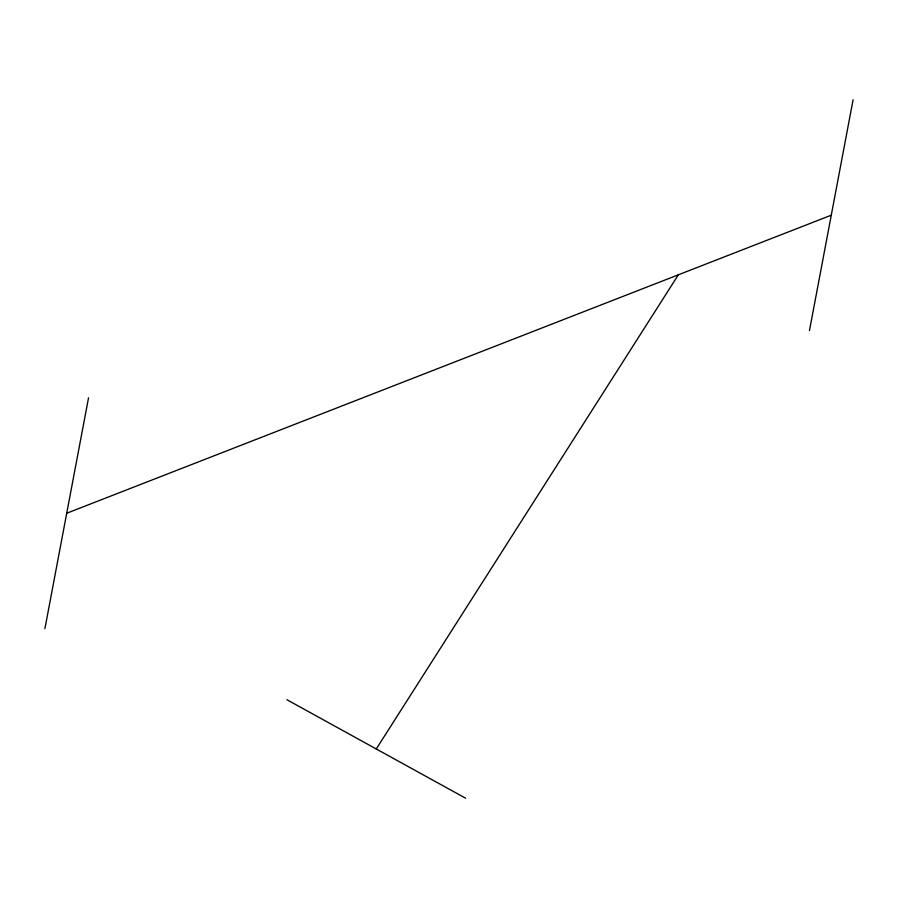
<?xml version="1.0" encoding="UTF-8"?>
<svg xmlns="http://www.w3.org/2000/svg" width="898" height="898" viewBox="0 0 898 898"><rect width="100%" height="100%" fill="white"/><g stroke="black" fill="none" stroke-linecap="round" stroke-linejoin="round"><path stroke-width="1.35" d="M44.9 628.667L88.543 397.803M809.457 330.621L853.1 99.768M376.262 748.977L678.372 274.799M66.721 513.241L831.279 215.194M286.877 699.71L465.647 798.232"/></g></svg>
